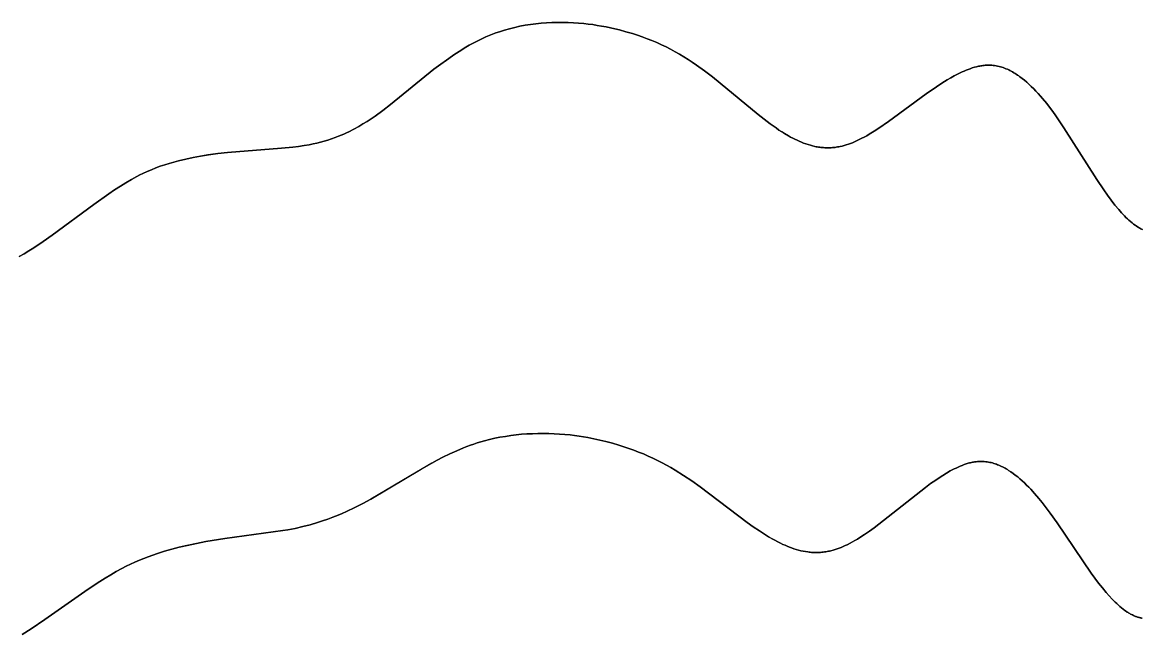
# Model space of a CAD drawing. Header units: feet. Extents: x 0 to 1.5, y 93.18 to 96.08.
# Drawn here: x 0.9375 to 1.125, y 95.7159 to 95.8184 of the extents above; entities that cross this region are included whole.
import ezdxf

# ---------------------------------------------------------------- set-up
doc = ezdxf.new("R2010")
doc.units = ezdxf.units.FT
doc.header["$MEASUREMENT"] = 0
doc.layers.add('Default', color=7, linetype='Continuous', true_color=0x000000)

msp = doc.modelspace()

# ---------------------------------------------------------------- linework, layer by layer
at = {"layer": 'Default'}
for points in [[(0.93698, 95.77919), (0.93779, 95.77965), (0.9386, 95.78013), (0.9394, 95.78063), (0.94097, 95.78168), (0.94249, 95.78275), (0.94946, 95.78792), (0.95198, 95.7897), (0.95294, 95.79035), (0.95392, 95.79098), (0.95483, 95.79154), (0.95576, 95.79208), (0.9567, 95.79259), (0.95718, 95.79284), (0.95766, 95.79307), (0.95838, 95.79341), (0.95911, 95.79372), (0.95985, 95.79402), (0.96059, 95.79429), (0.96134, 95.79455), (0.9621, 95.79479), (0.96286, 95.79501), (0.96363, 95.79521), (0.96486, 95.79551), (0.96609, 95.79577), (0.96734, 95.796), (0.96867, 95.79621), (0.97026, 95.79642), (0.97184, 95.79659), (0.98092, 95.79732), (0.98282, 95.79751), (0.98378, 95.79763), (0.98473, 95.79776), (0.98557, 95.79791), (0.9862, 95.79803), (0.98683, 95.79817), (0.98745, 95.79833), (0.98806, 95.7985), (0.98867, 95.79868), (0.98928, 95.79888), (0.98988, 95.7991), (0.99048, 95.79933), (0.99091, 95.79951), (0.99135, 95.79969), (0.99177, 95.79989), (0.9922, 95.80009), (0.99303, 95.80051), (0.99386, 95.80097), (0.99456, 95.80138), (0.99524, 95.8018), (0.99592, 95.80224), (0.99659, 95.8027), (0.9979, 95.80364), (0.99918, 95.80463), (1.00645, 95.81053), (1.00721, 95.8111), (1.00892, 95.81236), (1.00979, 95.81296), (1.01068, 95.81354), (1.01179, 95.81423), (1.01236, 95.81456), (1.01293, 95.81487), (1.01347, 95.81516), (1.01402, 95.81543), (1.01457, 95.8157), (1.01513, 95.81595), (1.01569, 95.81619), (1.01625, 95.81641), (1.01683, 95.81663), (1.01741, 95.81683), (1.01825, 95.81709), (1.01911, 95.81733), (1.01997, 95.81755), (1.02085, 95.81774), (1.02173, 95.8179), (1.02262, 95.81804), (1.02352, 95.81816), (1.02442, 95.81825), (1.02532, 95.81832), (1.02622, 95.81836), (1.02712, 95.81839), (1.02802, 95.81839), (1.02892, 95.81837), (1.02981, 95.81833), (1.03069, 95.81827), (1.03157, 95.81819), (1.03231, 95.8181), (1.03305, 95.81801), (1.03379, 95.81789), (1.03453, 95.81777), (1.03528, 95.81763), (1.03603, 95.81747), (1.03677, 95.8173), (1.03751, 95.81712), (1.03861, 95.81683), (1.03969, 95.81651), (1.04052, 95.81624), (1.04134, 95.81596), (1.04215, 95.81566), (1.04296, 95.81534), (1.04376, 95.815), (1.04455, 95.81465), (1.04533, 95.81428), (1.0461, 95.81388), (1.04685, 95.81348), (1.04758, 95.81306), (1.0483, 95.81263), (1.04901, 95.81218), (1.04971, 95.81172), (1.05041, 95.81125), (1.05177, 95.81027), (1.0531, 95.80925), (1.05442, 95.80821), (1.06078, 95.80294), (1.06177, 95.80216), (1.06276, 95.80142), (1.06375, 95.80071), (1.06425, 95.80037), (1.06503, 95.79987), (1.06517, 95.79978), (1.06586, 95.79938), (1.0662, 95.79919), (1.06656, 95.799), (1.06691, 95.79882), (1.06727, 95.79865), (1.06763, 95.79848), (1.068, 95.79833), (1.06837, 95.79818), (1.06875, 95.79805), (1.06913, 95.79792), (1.06951, 95.79781), (1.06989, 95.79771), (1.07028, 95.79762), (1.07048, 95.79758), (1.07067, 95.79755), (1.07087, 95.79751), (1.07107, 95.79749), (1.07128, 95.79746), (1.0715, 95.79744), (1.07171, 95.79742), (1.07193, 95.79741), (1.07214, 95.7974), (1.07236, 95.7974), (1.07257, 95.7974), (1.07278, 95.7974), (1.073, 95.79741), (1.07321, 95.79743), (1.07342, 95.79745), (1.07364, 95.79747), (1.07385, 95.7975), (1.07406, 95.79753), (1.07427, 95.79757), (1.07449, 95.79761), (1.07484, 95.79769), (1.07518, 95.79779), (1.07553, 95.79789), (1.07587, 95.798), (1.07621, 95.79812), (1.07655, 95.79825), (1.07688, 95.79839), (1.07721, 95.79854), (1.07771, 95.79877), (1.07812, 95.79898), (1.07853, 95.79919), (1.07894, 95.79942), (1.07936, 95.79966), (1.08018, 95.80016), (1.081, 95.80069), (1.0826, 95.80179), (1.08891, 95.80641), (1.09065, 95.80762), (1.09154, 95.8082), (1.09244, 95.80876), (1.09303, 95.8091), (1.09362, 95.80944), (1.09427, 95.80977), (1.0946, 95.80994), (1.09493, 95.81009), (1.09527, 95.81024), (1.09561, 95.81038), (1.09595, 95.81052), (1.09629, 95.81064), (1.09663, 95.81076), (1.09699, 95.81087), (1.09734, 95.81096), (1.09752, 95.811), (1.0977, 95.81104), (1.09788, 95.81108), (1.09806, 95.81111), (1.09824, 95.81114), (1.09842, 95.81117), (1.09861, 95.81119), (1.09879, 95.81121), (1.09897, 95.81122), (1.09915, 95.81123), (1.0994, 95.81123), (1.09965, 95.81122), (1.0999, 95.81121), (1.10014, 95.81119), (1.10038, 95.81116), (1.10063, 95.81112), (1.10087, 95.81107), (1.10111, 95.81102), (1.10135, 95.81095), (1.10159, 95.81088), (1.10182, 95.81081), (1.10205, 95.81072), (1.10228, 95.81063), (1.10251, 95.81053), (1.10273, 95.81043), (1.10295, 95.81032), (1.10317, 95.81021), (1.10338, 95.81009), (1.1036, 95.80997), (1.1038, 95.80984), (1.10401, 95.80971), (1.10422, 95.80957), (1.10442, 95.80943), (1.10462, 95.80929), (1.10501, 95.80899), (1.10539, 95.80869), (1.10576, 95.80837), (1.10612, 95.80804), (1.10652, 95.80767), (1.10692, 95.80728), (1.1073, 95.80688), (1.10768, 95.80647), (1.10805, 95.80606), (1.10841, 95.80564), (1.1091, 95.80479), (1.10956, 95.8042), (1.11011, 95.80346), (1.11065, 95.80272), (1.11199, 95.80076), (1.11748, 95.79208), (1.11866, 95.79033), (1.11927, 95.78947), (1.11989, 95.78862), (1.12052, 95.78781), (1.12116, 95.78705), (1.12164, 95.7865), (1.12189, 95.78624), (1.12214, 95.78598), (1.12238, 95.78574), (1.12262, 95.78551), (1.12287, 95.78527), (1.12313, 95.78505), (1.12339, 95.78483), (1.12366, 95.78462), (1.12393, 95.78442), (1.12407, 95.78433), (1.12431, 95.78416), (1.12445, 95.78408), (1.12458, 95.784), (1.12472, 95.78393), (1.12485, 95.78385), (1.12499, 95.78378), (1.12513, 95.78372)], [(1.12513, 95.78372), (1.12499, 95.78378), (1.12485, 95.78385), (1.12472, 95.78393), (1.12458, 95.784), (1.12445, 95.78408), (1.12431, 95.78416), (1.12407, 95.78433), (1.12393, 95.78442), (1.12366, 95.78462), (1.12339, 95.78483), (1.12313, 95.78505), (1.12287, 95.78527), (1.12262, 95.78551), (1.12238, 95.78574), (1.12214, 95.78598), (1.12189, 95.78624), (1.12164, 95.7865), (1.12116, 95.78705), (1.12052, 95.78781), (1.11989, 95.78862), (1.11927, 95.78947), (1.11866, 95.79033), (1.11748, 95.79208), (1.11199, 95.80076), (1.11065, 95.80272), (1.11011, 95.80346), (1.1094, 95.80442), (1.1091, 95.80479), (1.10841, 95.80564), (1.10805, 95.80606), (1.10768, 95.80647), (1.1073, 95.80688), (1.10692, 95.80728), (1.10652, 95.80767), (1.10612, 95.80804), (1.10576, 95.80837), (1.10539, 95.80869), (1.10501, 95.80899), (1.10462, 95.80929), (1.10442, 95.80943), (1.10422, 95.80957), (1.10401, 95.80971), (1.1038, 95.80984), (1.1036, 95.80997), (1.10338, 95.81009), (1.10317, 95.81021), (1.10295, 95.81032), (1.10273, 95.81043), (1.10251, 95.81053), (1.10228, 95.81063), (1.10205, 95.81072), (1.10182, 95.81081), (1.10159, 95.81088), (1.10135, 95.81095), (1.10111, 95.81102), (1.10087, 95.81107), (1.10063, 95.81112), (1.10038, 95.81116), (1.10014, 95.81119), (1.0999, 95.81121), (1.09965, 95.81122), (1.0994, 95.81123), (1.09915, 95.81123), (1.09897, 95.81122), (1.09879, 95.81121), (1.09861, 95.81119), (1.09842, 95.81117), (1.09824, 95.81114), (1.09806, 95.81111), (1.09788, 95.81108), (1.0977, 95.81104), (1.09752, 95.811), (1.09734, 95.81096), (1.09699, 95.81087), (1.09663, 95.81076), (1.09629, 95.81064), (1.09595, 95.81052), (1.09561, 95.81038), (1.09527, 95.81024), (1.09493, 95.81009), (1.0946, 95.80994), (1.09427, 95.80977), (1.09362, 95.80944), (1.09303, 95.8091), (1.09244, 95.80876), (1.09154, 95.8082), (1.09065, 95.80762), (1.08891, 95.80641), (1.0826, 95.80179), (1.081, 95.80069), (1.08018, 95.80016), (1.07936, 95.79966), (1.07894, 95.79942), (1.07853, 95.79919), (1.07812, 95.79898), (1.07771, 95.79877), (1.07721, 95.79854), (1.07688, 95.79839), (1.07655, 95.79825), (1.07621, 95.79812), (1.07587, 95.798), (1.07553, 95.79789), (1.07518, 95.79779), (1.07484, 95.79769), (1.07449, 95.79761), (1.07427, 95.79757), (1.07406, 95.79753), (1.07385, 95.7975), (1.07364, 95.79747), (1.07342, 95.79745), (1.07321, 95.79743), (1.073, 95.79741), (1.07278, 95.7974), (1.07257, 95.7974), (1.07236, 95.7974), (1.07214, 95.7974), (1.07193, 95.79741), (1.07171, 95.79742), (1.0715, 95.79744), (1.07128, 95.79746), (1.07107, 95.79749), (1.07087, 95.79751), (1.07067, 95.79755), (1.07048, 95.79758), (1.07028, 95.79762), (1.06989, 95.79771), (1.06951, 95.79781), (1.06913, 95.79792), (1.06875, 95.79805), (1.06837, 95.79818), (1.068, 95.79833), (1.06763, 95.79848), (1.06727, 95.79865), (1.06691, 95.79882), (1.06656, 95.799), (1.0662, 95.79919), (1.06586, 95.79938), (1.06517, 95.79978), (1.06474, 95.80005), (1.06425, 95.80037), (1.06375, 95.80071), (1.06276, 95.80142), (1.06177, 95.80216), (1.06078, 95.80294), (1.05442, 95.80821), (1.0531, 95.80925), (1.05177, 95.81027), (1.05041, 95.81125), (1.04971, 95.81172), (1.04901, 95.81218), (1.0483, 95.81263), (1.04758, 95.81306), (1.04685, 95.81348), (1.0461, 95.81388), (1.04533, 95.81428), (1.04455, 95.81465), (1.04376, 95.815), (1.04296, 95.81534), (1.04215, 95.81566), (1.04134, 95.81596), (1.04052, 95.81624), (1.03969, 95.81651), (1.03861, 95.81683), (1.03751, 95.81712), (1.03677, 95.8173), (1.03603, 95.81747), (1.03528, 95.81763), (1.03453, 95.81777), (1.03379, 95.81789), (1.03305, 95.81801), (1.03231, 95.8181), (1.03157, 95.81819), (1.03069, 95.81827), (1.02981, 95.81833), (1.02892, 95.81837), (1.02802, 95.81839), (1.02712, 95.81839), (1.02622, 95.81836), (1.02532, 95.81832), (1.02442, 95.81825), (1.02352, 95.81816), (1.02262, 95.81804), (1.02173, 95.8179), (1.02085, 95.81774), (1.01997, 95.81755), (1.01911, 95.81733), (1.01825, 95.81709), (1.01741, 95.81683), (1.01683, 95.81663), (1.01625, 95.81641), (1.01569, 95.81619), (1.01513, 95.81595), (1.01457, 95.8157), (1.01402, 95.81543), (1.01347, 95.81516), (1.01293, 95.81487), (1.01236, 95.81456), (1.01179, 95.81423), (1.01068, 95.81354), (1.00979, 95.81296), (1.00892, 95.81236), (1.00721, 95.8111), (1.00645, 95.81053), (0.99918, 95.80463), (0.9979, 95.80364), (0.99659, 95.8027), (0.99592, 95.80224), (0.99524, 95.8018), (0.99456, 95.80138), (0.99386, 95.80097), (0.99303, 95.80051), (0.9922, 95.80009), (0.99177, 95.79989), (0.99135, 95.79969), (0.99091, 95.79951), (0.99048, 95.79933), (0.98988, 95.7991), (0.98928, 95.79888), (0.98867, 95.79868), (0.98806, 95.7985), (0.98745, 95.79833), (0.98683, 95.79817), (0.9862, 95.79803), (0.98557, 95.79791), (0.98473, 95.79776), (0.98378, 95.79763), (0.98282, 95.79751), (0.98092, 95.79732), (0.97184, 95.79659), (0.97026, 95.79642), (0.96859, 95.79619), (0.96734, 95.796), (0.96609, 95.79577), (0.96486, 95.79551), (0.96363, 95.79521), (0.96286, 95.79501), (0.9621, 95.79479), (0.96134, 95.79455), (0.96059, 95.79429), (0.95985, 95.79402), (0.95911, 95.79372), (0.95838, 95.79341), (0.95766, 95.79307), (0.95718, 95.79284), (0.9567, 95.79259), (0.95576, 95.79208), (0.95483, 95.79154), (0.95392, 95.79098), (0.95294, 95.79035), (0.95198, 95.7897), (0.94946, 95.78792), (0.94249, 95.78275), (0.94097, 95.78168), (0.9394, 95.78063), (0.9386, 95.78013), (0.93779, 95.77965), (0.93698, 95.77919)], [(0.93744, 95.71589), (0.93898, 95.71687), (0.94126, 95.7184), (0.94851, 95.72349), (0.95045, 95.72478), (0.95136, 95.72536), (0.95229, 95.72592), (0.95323, 95.72646), (0.95418, 95.72698), (0.9549, 95.72734), (0.95562, 95.72769), (0.95636, 95.72802), (0.9571, 95.72834), (0.95784, 95.72864), (0.95859, 95.72892), (0.95935, 95.7292), (0.96011, 95.72945), (0.96133, 95.72983), (0.96256, 95.73018), (0.96379, 95.7305), (0.96512, 95.73082), (0.96669, 95.73115), (0.96826, 95.73145), (0.97142, 95.73196), (0.98111, 95.7333), (0.98196, 95.73344), (0.98321, 95.73368), (0.98446, 95.73396), (0.98569, 95.73428), (0.98692, 95.73463), (0.9878, 95.73491), (0.98867, 95.73521), (0.98953, 95.73554), (0.99038, 95.73588), (0.99109, 95.73618), (0.99179, 95.73649), (0.99317, 95.73715), (0.99452, 95.73785), (0.99587, 95.73858), (1.00431, 95.74357), (1.00611, 95.74459), (1.00701, 95.74509), (1.00793, 95.74557), (1.00909, 95.74614), (1.01027, 95.74668), (1.01141, 95.74715), (1.01198, 95.74737), (1.01255, 95.74758), (1.01313, 95.74778), (1.01371, 95.74797), (1.0143, 95.74815), (1.01489, 95.74832), (1.01575, 95.74855), (1.01663, 95.74875), (1.01751, 95.74893), (1.01841, 95.74908), (1.01931, 95.74921), (1.02021, 95.74933), (1.02112, 95.74942), (1.02203, 95.74948), (1.02294, 95.74953), (1.02386, 95.74956), (1.02477, 95.74957), (1.02568, 95.74955), (1.02658, 95.74952), (1.02748, 95.74947), (1.02838, 95.7494), (1.02927, 95.74931), (1.03001, 95.74922), (1.03076, 95.74911), (1.03224, 95.74887), (1.03375, 95.74857), (1.03525, 95.74821), (1.03635, 95.74792), (1.03744, 95.7476), (1.03827, 95.74734), (1.03909, 95.74707), (1.03991, 95.74677), (1.04073, 95.74646), (1.04153, 95.74614), (1.04233, 95.74579), (1.04312, 95.74543), (1.0439, 95.74506), (1.04466, 95.74467), (1.0454, 95.74427), (1.04613, 95.74386), (1.04685, 95.74343), (1.04827, 95.74254), (1.04966, 95.74161), (1.05102, 95.74065), (1.05894, 95.73467), (1.05995, 95.73394), (1.06098, 95.73324), (1.062, 95.73259), (1.06251, 95.73227), (1.06331, 95.73181), (1.06346, 95.73173), (1.06417, 95.73135), (1.06453, 95.73117), (1.06489, 95.731), (1.06526, 95.73084), (1.06563, 95.73068), (1.066, 95.73053), (1.06637, 95.73039), (1.06675, 95.73026), (1.06714, 95.73014), (1.06752, 95.73003), (1.06791, 95.72994), (1.0683, 95.72985), (1.0687, 95.72978), (1.0691, 95.72972), (1.0693, 95.7297), (1.0695, 95.72968), (1.06971, 95.72966), (1.06993, 95.72965), (1.07015, 95.72964), (1.07037, 95.72963), (1.07058, 95.72963), (1.0708, 95.72963), (1.07102, 95.72964), (1.07123, 95.72966), (1.07145, 95.72967), (1.07166, 95.7297), (1.07188, 95.72972), (1.07209, 95.72976), (1.0723, 95.72979), (1.07252, 95.72983), (1.07273, 95.72988), (1.07295, 95.72993), (1.0733, 95.73002), (1.07364, 95.73012), (1.07399, 95.73023), (1.07433, 95.73036), (1.07467, 95.73049), (1.075, 95.73063), (1.07533, 95.73078), (1.07566, 95.73093), (1.07616, 95.73118), (1.07656, 95.7314), (1.07697, 95.73163), (1.07738, 95.73187), (1.07779, 95.73212), (1.0786, 95.73265), (1.0794, 95.7332), (1.08019, 95.73378), (1.0888, 95.74053), (1.08966, 95.74116), (1.09053, 95.74177), (1.0911, 95.74216), (1.09168, 95.74253), (1.0923, 95.74291), (1.09294, 95.74328), (1.09326, 95.74345), (1.09359, 95.74362), (1.09391, 95.74378), (1.09424, 95.74393), (1.09458, 95.74408), (1.09492, 95.74422), (1.09526, 95.74435), (1.09561, 95.74446), (1.09578, 95.74452), (1.09596, 95.74457), (1.09614, 95.74462), (1.09632, 95.74466), (1.0965, 95.7447), (1.09668, 95.74474), (1.09685, 95.74477), (1.09703, 95.7448), (1.09727, 95.74483), (1.0975, 95.74485), (1.09773, 95.74487), (1.09796, 95.74488), (1.09819, 95.74488), (1.09842, 95.74487), (1.09865, 95.74485), (1.09888, 95.74483), (1.0991, 95.7448), (1.09933, 95.74477), (1.09955, 95.74473), (1.09978, 95.74468), (1.1, 95.74462), (1.10022, 95.74456), (1.10044, 95.74449), (1.10067, 95.74441), (1.10088, 95.74433), (1.10109, 95.74424), (1.1013, 95.74415), (1.10151, 95.74406), (1.10172, 95.74396), (1.10192, 95.74385), (1.10212, 95.74374), (1.10232, 95.74363), (1.10252, 95.74351), (1.10272, 95.74339), (1.1031, 95.74314), (1.10347, 95.74288), (1.10384, 95.7426), (1.10424, 95.74229), (1.10462, 95.74197), (1.10501, 95.74163), (1.10538, 95.74129), (1.10574, 95.74093), (1.1061, 95.74057), (1.10645, 95.74021), (1.10708, 95.73951), (1.1078, 95.73867), (1.10834, 95.73801), (1.10902, 95.73712), (1.10969, 95.73623), (1.11084, 95.73459), (1.11657, 95.72615), (1.1178, 95.72449), (1.11843, 95.7237), (1.11907, 95.72294), (1.11957, 95.72237), (1.12008, 95.72182), (1.12058, 95.72132), (1.12084, 95.72107), (1.1211, 95.72083), (1.12137, 95.72059), (1.12164, 95.72036), (1.12192, 95.72014), (1.12221, 95.71993), (1.12232, 95.71985), (1.12259, 95.71966), (1.12273, 95.71957), (1.12287, 95.71948), (1.12301, 95.7194), (1.12316, 95.71932), (1.12331, 95.71924), (1.12345, 95.71917), (1.12366, 95.71907), (1.12377, 95.71902), (1.12387, 95.71898), (1.12398, 95.71894), (1.12409, 95.7189), (1.1242, 95.71886), (1.1243, 95.71882), (1.12441, 95.71879), (1.12452, 95.71876), (1.12463, 95.71873), (1.12474, 95.7187), (1.12485, 95.71867), (1.12496, 95.71865), (1.12507, 95.71863)], [(1.12507, 95.71863), (1.12496, 95.71865), (1.12485, 95.71867), (1.12474, 95.7187), (1.12463, 95.71873), (1.12452, 95.71876), (1.12441, 95.71879), (1.1243, 95.71882), (1.1242, 95.71886), (1.12409, 95.7189), (1.12398, 95.71894), (1.12387, 95.71898), (1.12377, 95.71902), (1.12366, 95.71907), (1.12345, 95.71917), (1.12331, 95.71924), (1.12316, 95.71932), (1.12301, 95.7194), (1.12287, 95.71948), (1.12273, 95.71957), (1.12259, 95.71966), (1.12232, 95.71985), (1.12221, 95.71993), (1.12192, 95.72014), (1.12164, 95.72036), (1.12137, 95.72059), (1.1211, 95.72083), (1.12084, 95.72107), (1.12058, 95.72132), (1.12008, 95.72182), (1.11957, 95.72237), (1.11907, 95.72294), (1.11843, 95.7237), (1.1178, 95.72449), (1.11657, 95.72615), (1.11084, 95.73459), (1.10969, 95.73623), (1.10902, 95.73712), (1.10834, 95.73801), (1.1078, 95.73867), (1.10708, 95.73951), (1.10645, 95.74021), (1.1061, 95.74057), (1.10574, 95.74093), (1.10538, 95.74129), (1.10501, 95.74163), (1.10462, 95.74197), (1.10424, 95.74229), (1.10384, 95.7426), (1.10347, 95.74288), (1.1031, 95.74314), (1.10272, 95.74339), (1.10252, 95.74351), (1.10232, 95.74363), (1.10212, 95.74374), (1.10192, 95.74385), (1.10172, 95.74396), (1.10151, 95.74406), (1.1013, 95.74415), (1.10109, 95.74424), (1.10088, 95.74433), (1.10067, 95.74441), (1.10044, 95.74449), (1.10022, 95.74456), (1.1, 95.74462), (1.09978, 95.74468), (1.09955, 95.74473), (1.09933, 95.74477), (1.0991, 95.7448), (1.09888, 95.74483), (1.09865, 95.74485), (1.09842, 95.74487), (1.09819, 95.74488), (1.09796, 95.74488), (1.09773, 95.74487), (1.0975, 95.74485), (1.09727, 95.74483), (1.09703, 95.7448), (1.09685, 95.74477), (1.09668, 95.74474), (1.0965, 95.7447), (1.09632, 95.74466), (1.09614, 95.74462), (1.09596, 95.74457), (1.09578, 95.74452), (1.09561, 95.74446), (1.09526, 95.74435), (1.09492, 95.74422), (1.09458, 95.74408), (1.09424, 95.74393), (1.09391, 95.74378), (1.09359, 95.74362), (1.09326, 95.74345), (1.09294, 95.74328), (1.0923, 95.74291), (1.09168, 95.74253), (1.0911, 95.74216), (1.09053, 95.74177), (1.08966, 95.74116), (1.0888, 95.74053), (1.08019, 95.73378), (1.0794, 95.7332), (1.0786, 95.73265), (1.07779, 95.73212), (1.07738, 95.73187), (1.07697, 95.73163), (1.07656, 95.7314), (1.07616, 95.73118), (1.07566, 95.73093), (1.07533, 95.73078), (1.075, 95.73063), (1.07467, 95.73049), (1.07433, 95.73036), (1.07399, 95.73023), (1.07364, 95.73012), (1.0733, 95.73002), (1.07295, 95.72993), (1.07273, 95.72988), (1.07252, 95.72983), (1.0723, 95.72979), (1.07209, 95.72976), (1.07188, 95.72972), (1.07166, 95.7297), (1.07145, 95.72967), (1.07123, 95.72966), (1.07102, 95.72964), (1.0708, 95.72963), (1.07058, 95.72963), (1.07037, 95.72963), (1.07015, 95.72964), (1.06993, 95.72965), (1.06971, 95.72966), (1.0695, 95.72968), (1.0693, 95.7297), (1.0691, 95.72972), (1.0687, 95.72978), (1.0683, 95.72985), (1.06791, 95.72994), (1.06752, 95.73003), (1.06714, 95.73014), (1.06675, 95.73026), (1.06637, 95.73039), (1.066, 95.73053), (1.06563, 95.73068), (1.06526, 95.73084), (1.06489, 95.731), (1.06453, 95.73117), (1.06417, 95.73135), (1.06346, 95.73173), (1.06301, 95.73198), (1.06251, 95.73227), (1.062, 95.73259), (1.06098, 95.73324), (1.05995, 95.73394), (1.05894, 95.73467), (1.05102, 95.74065), (1.04966, 95.74161), (1.04827, 95.74254), (1.04685, 95.74343), (1.04613, 95.74386), (1.0454, 95.74427), (1.04466, 95.74467), (1.0439, 95.74506), (1.04312, 95.74543), (1.04233, 95.74579), (1.04153, 95.74614), (1.04073, 95.74646), (1.03991, 95.74677), (1.03909, 95.74707), (1.03827, 95.74734), (1.03744, 95.7476), (1.03635, 95.74792), (1.03525, 95.74821), (1.03375, 95.74857), (1.03224, 95.74887), (1.03076, 95.74911), (1.03001, 95.74922), (1.02927, 95.74931), (1.02838, 95.7494), (1.02748, 95.74947), (1.02658, 95.74952), (1.02568, 95.74955), (1.02477, 95.74957), (1.02386, 95.74956), (1.02294, 95.74953), (1.02203, 95.74948), (1.02112, 95.74942), (1.02021, 95.74933), (1.01931, 95.74921), (1.01841, 95.74908), (1.01751, 95.74893), (1.01663, 95.74875), (1.01575, 95.74855), (1.01489, 95.74832), (1.0143, 95.74815), (1.01371, 95.74797), (1.01313, 95.74778), (1.01255, 95.74758), (1.01198, 95.74737), (1.01141, 95.74715), (1.01027, 95.74668), (1.00909, 95.74614), (1.00793, 95.74557), (1.00701, 95.74509), (1.00611, 95.74459), (1.00352, 95.74311), (0.99587, 95.73858), (0.99452, 95.73785), (0.99317, 95.73715), (0.99179, 95.73649), (0.99109, 95.73618), (0.99038, 95.73588), (0.98953, 95.73554), (0.98867, 95.73521), (0.9878, 95.73491), (0.98692, 95.73463), (0.98569, 95.73428), (0.98446, 95.73396), (0.98321, 95.73368), (0.98196, 95.73344), (0.98111, 95.7333), (0.97142, 95.73196), (0.96826, 95.73145), (0.96669, 95.73115), (0.96503, 95.7308), (0.96379, 95.7305), (0.96256, 95.73018), (0.96133, 95.72983), (0.96011, 95.72945), (0.95935, 95.7292), (0.95859, 95.72892), (0.95784, 95.72864), (0.9571, 95.72834), (0.95636, 95.72802), (0.95562, 95.72769), (0.9549, 95.72734), (0.95418, 95.72698), (0.95323, 95.72646), (0.95229, 95.72592), (0.95136, 95.72536), (0.95045, 95.72478), (0.94851, 95.72349), (0.94126, 95.7184), (0.93898, 95.71687), (0.93744, 95.71589)]]:
    msp.add_lwpolyline(points, dxfattribs=at)

doc.saveas('drawing.dxf')
